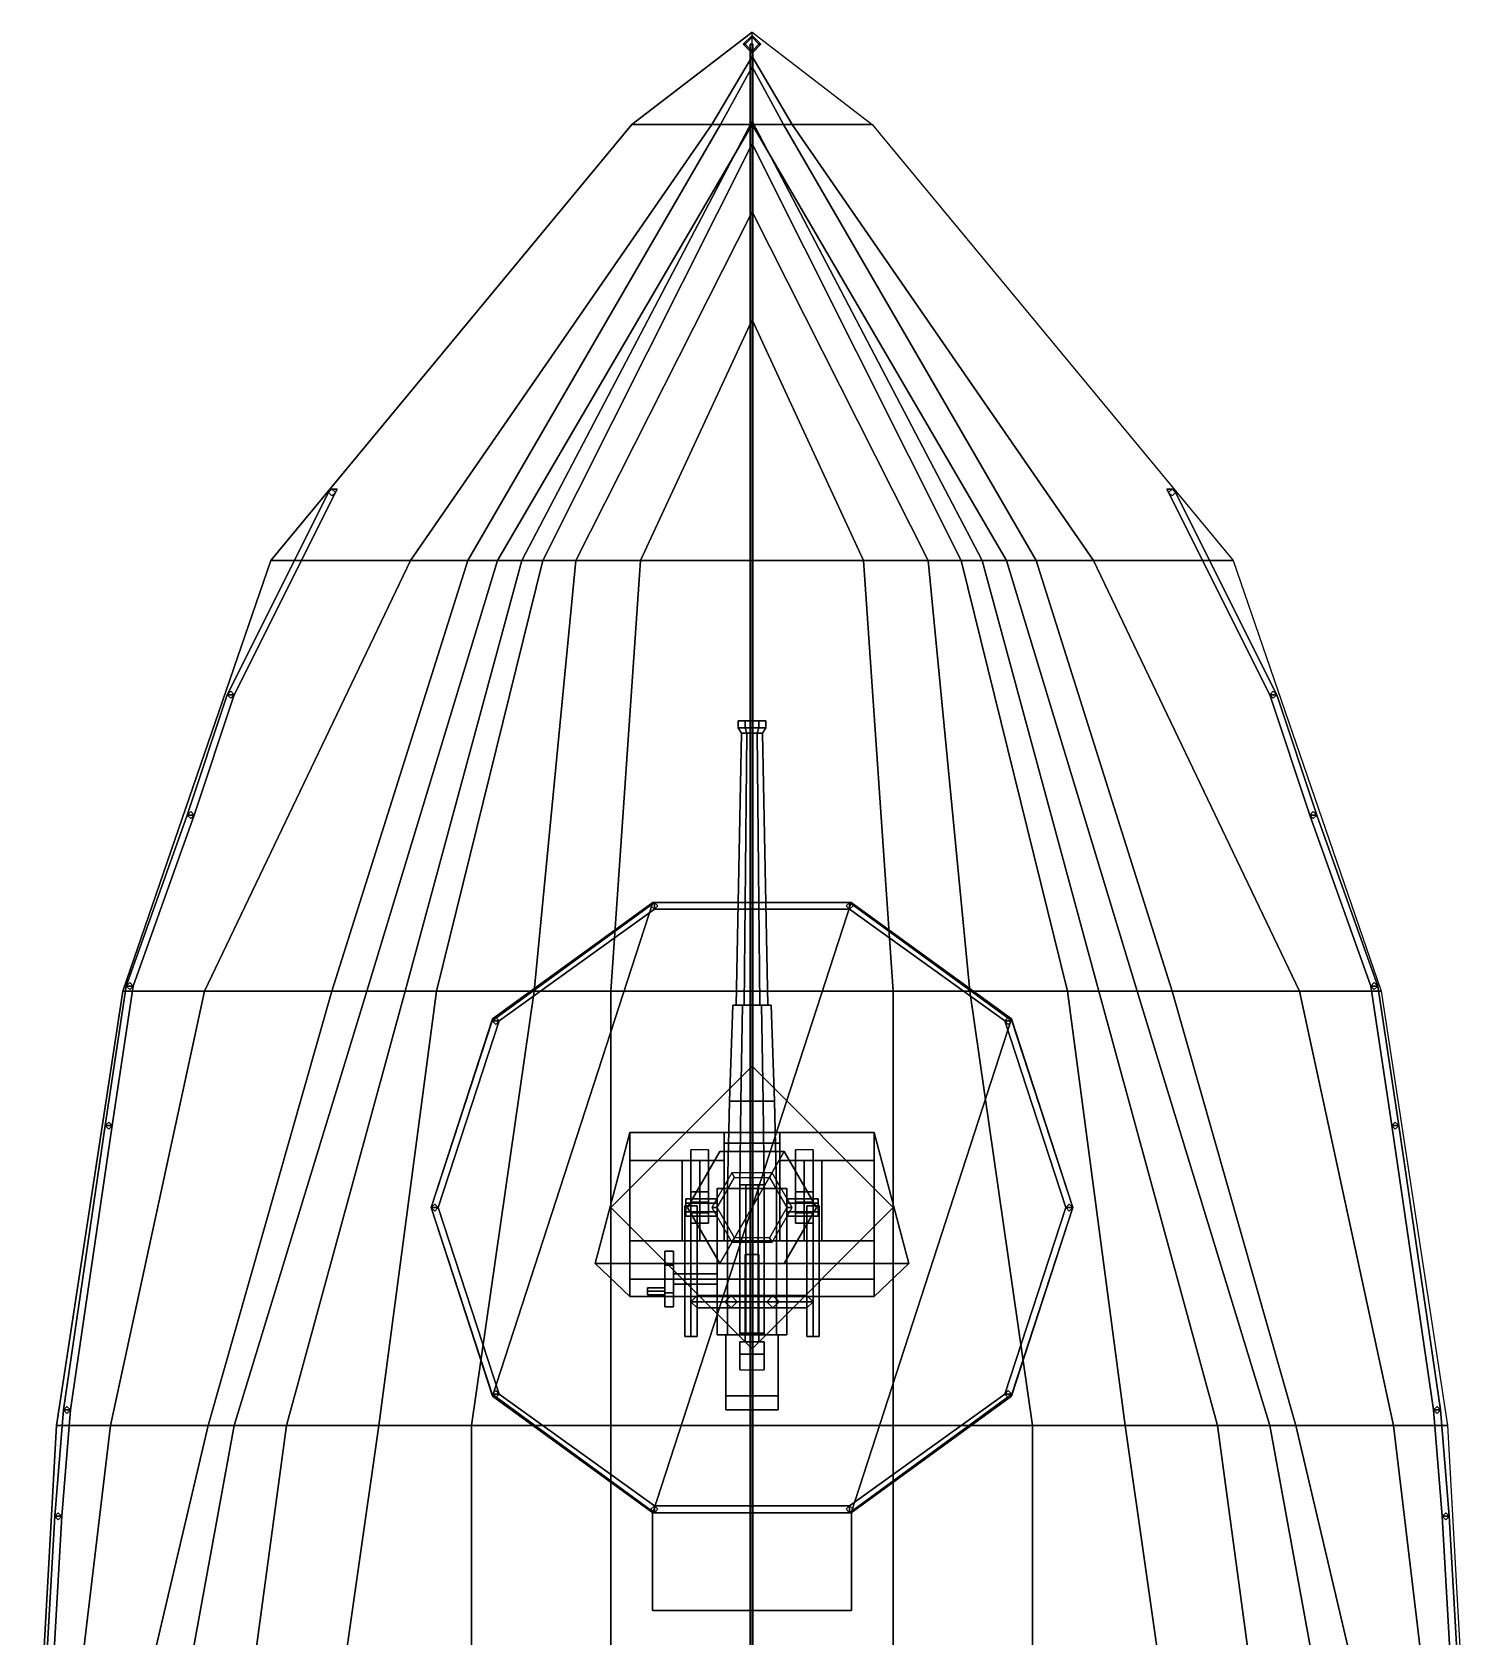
# Model space of a CAD drawing. Header units: millimetres. Extents: x -4.6 to 4.5, y -55.1 to 27.3.
# Drawn here: x -4.13 to 4.13, y 18.12 to 27.32 of the extents above; entities that cross this region are included whole.
import ezdxf

# ---------------------------------------------------------------- set-up
doc = ezdxf.new("R2010")
doc.units = ezdxf.units.MM
for name, color, linetype in [('gun', 1, 'Continuous'), ('h2', 7, 'Continuous'), ('sleeve', 5, 'Continuous'), ('turret', 2, 'Continuous')]:
    doc.layers.add(name, color=color, linetype=linetype)

msp = doc.modelspace()

# ---------------------------------------------------------------- linework, layer by layer
for points in [[(0, 27.3, 4.94), (-0.05, 27.25, 4.93), (-0.04, 27.25, 6.93), (0, 27.29, 6.93)], [(-0.05, 27.25, 4.93), (0, 27.2, 4.91), (0, 27.21, 6.93), (-0.04, 27.25, 6.93)], [(-0.04, 27.25, 6.93), (0, 27.21, 6.93), (0.04, 27.25, 6.93), (0, 27.29, 6.93)], [(-0.01, -2.37, 12.68), (0.005, -2.37, 12.6887), (0.005, 27.25, 6.91), (-0.01, 27.25, 6.9)], [(0.005, -2.37, 12.6713), (-0.01, -2.37, 12.68), (-0.01, 27.25, 6.9), (0.005, 27.25, 6.89)], [(0.69, 26.79, 4.81), (0.23, 26.79, 2.54), (0, 27.18, 2.54), (0, 27.32, 4.95)], [(0.05, 27.25, 4.93), (0, 27.3, 4.94), (0, 27.29, 6.93), (0.04, 27.25, 6.93)], [(0, 27.2, 4.91), (0.05, 27.25, 4.93), (0.04, 27.25, 6.93), (0, 27.21, 6.93)], [(0.005, -2.37, 12.6887), (0.005, -2.37, 12.6713), (0.005, 27.25, 6.89), (0.005, 27.25, 6.91)], [(0.23, 26.79, 2.54), (0.18, 26.79, 1.95), (0, 27.12, 1.95), (0, 27.18, 2.54)], [(0.18, 26.79, 1.95), (0, 26.79, 0.46), (0, 26.92, 0.86), (0, 27.12, 1.95)], [(1.32, 24.29, -0.17), (1.2, 24.29, -0.66), (0, 26.68, -0.66), (0, 26.81, -0.17)], [(1.46, 24.29, 0.46), (1.32, 24.29, -0.17), (0, 26.81, -0.17), (0, 26.79, 0.46)], [(1.63, 24.29, 1.15), (1.46, 24.29, 0.46), (0, 26.79, 0.46), (0.18, 26.79, 1.95)], [(1.96, 24.29, 2.31), (1.63, 24.29, 1.15), (0.18, 26.79, 1.95), (0.23, 26.79, 2.54)], [(2.76, 24.29, 4.24), (1.96, 24.29, 2.31), (0.23, 26.79, 2.54), (0.69, 26.79, 4.81)], [(1.2, 24.29, -0.66), (1.01, 24.29, -1.34), (0, 26.29, -1.34), (0, 26.68, -0.66)], [(1.01, 24.29, -1.34), (0.64, 24.29, -2.03), (0, 25.67, -2.03), (0, 26.29, -1.34)], [(0, 24.58, -2.73), (0, 25.67, -2.03), (0.64, 24.29, -2.03), (0, 24.29, -2.73)], [(-2.97, 23.52, 4.94), (-2.38, 24.7, 5.13), (-2.42, 24.7, 5.13), (-3.01, 23.52, 4.94)], [(-3.01, 23.52, 4.94), (-2.42, 24.7, 5.13), (-2.38, 24.7, 5.13), (-2.97, 23.52, 4.94)], [(-2.41, 24.7, 4.32), (-2.43, 24.68, 4.32), (-2.43, 24.68, 5.13), (-2.41, 24.7, 5.13)], [(-2.43, 24.68, 4.32), (-2.41, 24.66, 4.32), (-2.41, 24.66, 5.13), (-2.43, 24.68, 5.13)], [(-2.39, 24.68, 4.32), (-2.41, 24.7, 4.32), (-2.41, 24.7, 5.13), (-2.39, 24.68, 5.13)], [(-2.41, 24.66, 4.32), (-2.39, 24.68, 4.32), (-2.39, 24.68, 5.13), (-2.41, 24.66, 5.13)], [(3.01, 23.52, 4.94), (2.42, 24.7, 5.13), (2.38, 24.7, 5.13), (2.97, 23.52, 4.94)], [(2.97, 23.52, 4.94), (2.38, 24.7, 5.13), (2.42, 24.7, 5.13), (3.01, 23.52, 4.94)], [(2.41, 24.7, 4.32), (2.39, 24.68, 4.32), (2.39, 24.68, 5.13), (2.41, 24.7, 5.13)], [(2.39, 24.68, 4.32), (2.41, 24.66, 4.32), (2.41, 24.66, 5.13), (2.39, 24.68, 5.13)], [(2.43, 24.68, 4.32), (2.41, 24.7, 4.32), (2.41, 24.7, 5.13), (2.43, 24.68, 5.13)], [(2.41, 24.66, 4.32), (2.43, 24.68, 4.32), (2.43, 24.68, 5.13), (2.41, 24.66, 5.13)], [(0, 24.29, -2.73), (0.64, 24.29, -2.03), (0.81, 21.82, -2.95), (0, 21.82, -3.38)], [(1.25, 21.82, -2.66), (0.81, 21.82, -2.95), (0.64, 24.29, -2.03), (1.01, 24.29, -1.34)], [(1.81, 21.82, -2.1), (1.25, 21.82, -2.66), (1.01, 24.29, -1.34), (1.2, 24.29, -0.66)], [(1.99, 21.82, -1.84), (1.81, 21.82, -2.1), (1.2, 24.29, -0.66), (1.32, 24.29, -0.17)], [(2.21, 21.82, -1.43), (1.99, 21.82, -1.84), (1.32, 24.29, -0.17), (1.46, 24.29, 0.46)], [(2.41, 21.82, -0.78), (2.21, 21.82, -1.43), (1.46, 24.29, 0.46), (1.63, 24.29, 1.15)], [(3.14, 21.82, 1.98), (2.41, 21.82, -0.78), (1.63, 24.29, 1.15), (1.96, 24.29, 2.31)], [(3.61, 21.82, 3.9), (3.14, 21.82, 1.98), (1.96, 24.29, 2.31), (2.76, 24.29, 4.24)], [(-3.24, 22.83, 4.84), (-3.01, 23.52, 4.94), (-2.97, 23.52, 4.94), (-3.2, 22.83, 4.84)], [(-3.2, 22.83, 4.84), (-2.97, 23.52, 4.94), (-3.01, 23.52, 4.94), (-3.24, 22.83, 4.84)], [(-2.99, 23.54, 4.13), (-3.01, 23.52, 4.13), (-3.01, 23.52, 4.94), (-2.99, 23.54, 4.94)], [(-3.01, 23.52, 4.13), (-2.99, 23.5, 4.13), (-2.99, 23.5, 4.94), (-3.01, 23.52, 4.94)], [(-2.97, 23.52, 4.13), (-2.99, 23.54, 4.13), (-2.99, 23.54, 4.94), (-2.97, 23.52, 4.94)], [(-2.99, 23.5, 4.13), (-2.97, 23.52, 4.13), (-2.97, 23.52, 4.94), (-2.99, 23.5, 4.94)], [(2.99, 23.54, 4.13), (2.97, 23.52, 4.13), (2.97, 23.52, 4.94), (2.99, 23.54, 4.94)], [(2.97, 23.52, 4.13), (2.99, 23.5, 4.13), (2.99, 23.5, 4.94), (2.97, 23.52, 4.94)], [(3.2, 22.83, 4.84), (2.97, 23.52, 4.94), (3.01, 23.52, 4.94), (3.24, 22.83, 4.84)], [(3.24, 22.83, 4.84), (3.01, 23.52, 4.94), (2.97, 23.52, 4.94), (3.2, 22.83, 4.84)], [(3.01, 23.52, 4.13), (2.99, 23.54, 4.13), (2.99, 23.54, 4.94), (3.01, 23.52, 4.94)], [(2.99, 23.5, 4.13), (3.01, 23.52, 4.13), (3.01, 23.52, 4.94), (2.99, 23.5, 4.94)], [(-3.59, 21.85, 4.71), (-3.24, 22.83, 4.84), (-3.2, 22.83, 4.84), (-3.55, 21.85, 4.71)], [(-3.55, 21.85, 4.71), (-3.2, 22.83, 4.84), (-3.24, 22.83, 4.84), (-3.59, 21.85, 4.71)], [(-3.22, 22.85, 4.03), (-3.24, 22.83, 4.03), (-3.24, 22.83, 4.84), (-3.22, 22.85, 4.84)], [(-3.24, 22.83, 4.03), (-3.22, 22.81, 4.03), (-3.22, 22.81, 4.84), (-3.24, 22.83, 4.84)], [(-3.2, 22.83, 4.03), (-3.22, 22.85, 4.03), (-3.22, 22.85, 4.84), (-3.2, 22.83, 4.84)], [(-3.22, 22.81, 4.03), (-3.2, 22.83, 4.03), (-3.2, 22.83, 4.84), (-3.22, 22.81, 4.84)], [(3.22, 22.85, 4.03), (3.2, 22.83, 4.03), (3.2, 22.83, 4.84), (3.22, 22.85, 4.84)], [(3.2, 22.83, 4.03), (3.22, 22.81, 4.03), (3.22, 22.81, 4.84), (3.2, 22.83, 4.84)], [(3.59, 21.85, 4.71), (3.24, 22.83, 4.84), (3.2, 22.83, 4.84), (3.55, 21.85, 4.71)], [(3.55, 21.85, 4.71), (3.2, 22.83, 4.84), (3.24, 22.83, 4.84), (3.59, 21.85, 4.71)], [(3.24, 22.83, 4.03), (3.22, 22.85, 4.03), (3.22, 22.85, 4.84), (3.24, 22.83, 4.84)], [(3.22, 22.81, 4.03), (3.24, 22.83, 4.03), (3.24, 22.83, 4.84), (3.22, 22.81, 4.84)], [(-1.84, 20.58, 4.17), (-1.4886, 21.6615, 4.17), (-0.5686, 22.3299, 4.17), (-1.4886, 19.4985, 4.17)], [(-1.4886, 19.4985, 4.17), (-0.5686, 22.3299, 4.17), (-1.4886, 21.6615, 4.17), (-1.84, 20.58, 4.17)], [(-1.45, 21.65, 4.98), (-0.56, 22.29, 4.98), (-0.56, 22.33, 4.98), (-1.49, 21.65, 4.98)], [(-1.49, 21.65, 4.98), (-0.56, 22.33, 4.98), (-0.56, 22.29, 4.98), (-1.45, 21.65, 4.98)], [(-1.4886, 19.4985, 4.17), (-0.5686, 22.3299, 4.17), (0.5686, 22.3299, 4.17), (-0.5686, 18.8301, 4.17)], [(-0.5686, 18.8301, 4.17), (0.5686, 22.3299, 4.17), (-0.5686, 22.3299, 4.17), (-1.4886, 19.4985, 4.17)], [(-0.56, 22.33, 4.17), (-0.58, 22.31, 4.17), (-0.58, 22.31, 4.98), (-0.56, 22.33, 4.98)], [(-0.58, 22.31, 4.17), (-0.56, 22.29, 4.17), (-0.56, 22.29, 4.98), (-0.58, 22.31, 4.98)], [(-0.5686, 18.8301, 4.17), (0.5686, 22.3299, 4.17), (1.4886, 21.6615, 4.17), (0.5686, 18.8301, 4.17)], [(0.5686, 18.8301, 4.17), (1.4886, 21.6615, 4.17), (0.5686, 22.3299, 4.17), (-0.5686, 18.8301, 4.17)], [(-0.54, 22.31, 4.17), (-0.56, 22.33, 4.17), (-0.56, 22.33, 4.98), (-0.54, 22.31, 4.98)], [(0.56, 22.29, 4.98), (-0.56, 22.29, 4.98), (-0.56, 22.33, 4.98), (0.56, 22.33, 4.98)], [(0.56, 22.33, 4.98), (-0.56, 22.33, 4.98), (-0.56, 22.29, 4.98), (0.56, 22.29, 4.98)], [(-0.56, 22.29, 4.17), (-0.54, 22.31, 4.17), (-0.54, 22.31, 4.98), (-0.56, 22.29, 4.98)], [(0.56, 22.33, 4.17), (0.54, 22.31, 4.17), (0.54, 22.31, 4.98), (0.56, 22.33, 4.98)], [(0.54, 22.31, 4.17), (0.56, 22.29, 4.17), (0.56, 22.29, 4.98), (0.54, 22.31, 4.98)], [(1.45, 21.65, 4.98), (0.56, 22.29, 4.98), (0.56, 22.33, 4.98), (1.49, 21.65, 4.98)], [(1.49, 21.65, 4.98), (0.56, 22.33, 4.98), (0.56, 22.29, 4.98), (1.45, 21.65, 4.98)], [(0.58, 22.31, 4.17), (0.56, 22.33, 4.17), (0.56, 22.33, 4.98), (0.58, 22.31, 4.98)], [(0.56, 22.29, 4.17), (0.58, 22.31, 4.17), (0.58, 22.31, 4.98), (0.56, 22.29, 4.98)], [(-3.71, 21.05, 4.65), (-3.59, 21.85, 4.71), (-3.55, 21.85, 4.71), (-3.67, 21.05, 4.65)], [(-3.67, 21.05, 4.65), (-3.55, 21.85, 4.71), (-3.59, 21.85, 4.71), (-3.71, 21.05, 4.65)], [(-3.57, 21.87, 3.9), (-3.59, 21.85, 3.9), (-3.59, 21.85, 4.71), (-3.57, 21.87, 4.71)], [(-3.59, 21.85, 3.9), (-3.57, 21.83, 3.9), (-3.57, 21.83, 4.71), (-3.59, 21.85, 4.71)], [(-3.55, 21.85, 3.9), (-3.57, 21.87, 3.9), (-3.57, 21.87, 4.71), (-3.55, 21.85, 4.71)], [(-3.57, 21.83, 3.9), (-3.55, 21.85, 3.9), (-3.55, 21.85, 4.71), (-3.57, 21.83, 4.71)], [(0, 21.82, -3.38), (0.81, 21.82, -2.95), (0.81, 19.33, -3.46), (0, 19.33, -3.5)], [(1.61, 19.33, -3.21), (0.81, 19.33, -3.46), (0.81, 21.82, -2.95), (1.25, 21.82, -2.66)], [(2.14, 19.33, -2.89), (1.61, 19.33, -3.21), (1.25, 21.82, -2.66), (1.81, 21.82, -2.1)], [(2.67, 19.33, -2.37), (2.14, 19.33, -2.89), (1.81, 21.82, -2.1), (1.99, 21.82, -1.84)], [(2.97, 19.33, -1.85), (2.67, 19.33, -2.37), (1.99, 21.82, -1.84), (2.21, 21.82, -1.43)], [(3.12, 19.33, -1.33), (2.97, 19.33, -1.85), (2.21, 21.82, -1.43), (2.41, 21.82, -0.78)], [(3.68, 19.33, 1.84), (3.12, 19.33, -1.33), (2.41, 21.82, -0.78), (3.14, 21.82, 1.98)], [(3.99, 19.33, 3.74), (3.68, 19.33, 1.84), (3.14, 21.82, 1.98), (3.61, 21.82, 3.9)], [(3.57, 21.87, 3.9), (3.55, 21.85, 3.9), (3.55, 21.85, 4.71), (3.57, 21.87, 4.71)], [(3.55, 21.85, 3.9), (3.57, 21.83, 3.9), (3.57, 21.83, 4.71), (3.55, 21.85, 4.71)], [(3.67, 21.05, 4.65), (3.55, 21.85, 4.71), (3.59, 21.85, 4.71), (3.71, 21.05, 4.65)], [(3.71, 21.05, 4.65), (3.59, 21.85, 4.71), (3.55, 21.85, 4.71), (3.67, 21.05, 4.65)], [(3.59, 21.85, 3.9), (3.57, 21.87, 3.9), (3.57, 21.87, 4.71), (3.59, 21.85, 4.71)], [(3.57, 21.83, 3.9), (3.59, 21.85, 3.9), (3.59, 21.85, 4.71), (3.57, 21.83, 4.71)], [(-1.8, 20.58, 4.98), (-1.45, 21.65, 4.98), (-1.49, 21.65, 4.98), (-1.84, 20.58, 4.98)], [(-1.84, 20.58, 4.98), (-1.49, 21.65, 4.98), (-1.45, 21.65, 4.98), (-1.8, 20.58, 4.98)], [(-1.47, 21.67, 4.17), (-1.49, 21.65, 4.17), (-1.49, 21.65, 4.98), (-1.47, 21.67, 4.98)], [(-1.49, 21.65, 4.17), (-1.47, 21.63, 4.17), (-1.47, 21.63, 4.98), (-1.49, 21.65, 4.98)], [(-1.45, 21.65, 4.17), (-1.47, 21.67, 4.17), (-1.47, 21.67, 4.98), (-1.45, 21.65, 4.98)], [(-1.47, 21.63, 4.17), (-1.45, 21.65, 4.17), (-1.45, 21.65, 4.98), (-1.47, 21.63, 4.98)], [(0.5686, 18.8301, 4.17), (1.4886, 21.6615, 4.17), (1.84, 20.58, 4.17), (1.4886, 19.4985, 4.17)], [(1.4886, 19.4985, 4.17), (1.84, 20.58, 4.17), (1.4886, 21.6615, 4.17), (0.5686, 18.8301, 4.17)], [(1.47, 21.67, 4.17), (1.45, 21.65, 4.17), (1.45, 21.65, 4.98), (1.47, 21.67, 4.98)], [(1.84, 20.58, 4.98), (1.49, 21.65, 4.98), (1.45, 21.65, 4.98), (1.8, 20.58, 4.98)], [(1.8, 20.58, 4.98), (1.45, 21.65, 4.98), (1.49, 21.65, 4.98), (1.84, 20.58, 4.98)], [(1.45, 21.65, 4.17), (1.47, 21.63, 4.17), (1.47, 21.63, 4.98), (1.45, 21.65, 4.98)], [(1.49, 21.65, 4.17), (1.47, 21.67, 4.17), (1.47, 21.67, 4.98), (1.49, 21.65, 4.98)], [(1.47, 21.63, 4.17), (1.49, 21.65, 4.17), (1.49, 21.65, 4.98), (1.47, 21.63, 4.98)], [(0, 21.39, 3.87), (-0.81, 20.58, 3.82), (-0.81, 20.58, 4.17), (0, 21.39, 4.17)], [(0.81, 20.58, 3.82), (0, 21.39, 3.87), (0, 21.39, 4.17), (0.81, 20.58, 4.17)], [(-3.95, 19.42, 4.55), (-3.71, 21.05, 4.65), (-3.67, 21.05, 4.65), (-3.91, 19.42, 4.55)], [(-3.91, 19.42, 4.55), (-3.67, 21.05, 4.65), (-3.71, 21.05, 4.65), (-3.95, 19.42, 4.55)], [(-3.69, 21.07, 3.84), (-3.71, 21.05, 3.84), (-3.71, 21.05, 4.65), (-3.69, 21.07, 4.65)], [(-3.71, 21.05, 3.84), (-3.69, 21.03, 3.84), (-3.69, 21.03, 4.65), (-3.71, 21.05, 4.65)], [(-3.67, 21.05, 3.84), (-3.69, 21.07, 3.84), (-3.69, 21.07, 4.65), (-3.67, 21.05, 4.65)], [(-3.69, 21.03, 3.84), (-3.67, 21.05, 3.84), (-3.67, 21.05, 4.65), (-3.69, 21.03, 4.65)], [(3.69, 21.07, 3.84), (3.67, 21.05, 3.84), (3.67, 21.05, 4.65), (3.69, 21.07, 4.65)], [(3.67, 21.05, 3.84), (3.69, 21.03, 3.84), (3.69, 21.03, 4.65), (3.67, 21.05, 4.65)], [(3.95, 19.42, 4.55), (3.71, 21.05, 4.65), (3.67, 21.05, 4.65), (3.91, 19.42, 4.55)], [(3.91, 19.42, 4.55), (3.67, 21.05, 4.65), (3.71, 21.05, 4.65), (3.95, 19.42, 4.55)], [(3.71, 21.05, 3.84), (3.69, 21.07, 3.84), (3.69, 21.07, 4.65), (3.71, 21.05, 4.65)], [(3.69, 21.03, 3.84), (3.71, 21.05, 3.84), (3.71, 21.05, 4.65), (3.69, 21.03, 4.65)], [(-0.185, 20.9004, 4.17), (-0.37, 20.58, 4.17), (-0.37, 20.58, 4.27), (-0.185, 20.9004, 4.27)], [(-0.185, 20.9004, 4.27), (-0.37, 20.58, 4.27), (-0.185, 20.2596, 4.27), (0.185, 20.9004, 4.27)], [(0.185, 20.9004, 4.17), (-0.185, 20.9004, 4.17), (-0.185, 20.9004, 4.27), (0.185, 20.9004, 4.27)], [(0.185, 20.9004, 4.27), (-0.185, 20.2596, 4.27), (0.185, 20.2596, 4.27), (0.37, 20.58, 4.27)], [(0.37, 20.58, 4.17), (0.185, 20.9004, 4.17), (0.185, 20.9004, 4.27), (0.37, 20.58, 4.27)], [(-1.82, 20.6, 4.17), (-1.84, 20.58, 4.17), (-1.84, 20.58, 4.98), (-1.82, 20.6, 4.98)], [(-1.49, 19.51, 4.98), (-1.84, 20.58, 4.98), (-1.8, 20.58, 4.98), (-1.45, 19.51, 4.98)], [(-1.45, 19.51, 4.98), (-1.8, 20.58, 4.98), (-1.84, 20.58, 4.98), (-1.49, 19.51, 4.98)], [(-1.84, 20.58, 4.17), (-1.82, 20.56, 4.17), (-1.82, 20.56, 4.98), (-1.84, 20.58, 4.98)], [(-1.8, 20.58, 4.17), (-1.82, 20.6, 4.17), (-1.82, 20.6, 4.98), (-1.8, 20.58, 4.98)], [(-1.82, 20.56, 4.17), (-1.8, 20.58, 4.17), (-1.8, 20.58, 4.98), (-1.82, 20.56, 4.98)], [(-0.81, 20.58, 3.82), (0, 19.77, 3.76), (0, 19.77, 4.17), (-0.81, 20.58, 4.17)], [(-0.37, 20.58, 4.17), (-0.185, 20.2596, 4.17), (-0.185, 20.2596, 4.27), (-0.37, 20.58, 4.27)], [(0, 19.77, 3.76), (0.81, 20.58, 3.82), (0.81, 20.58, 4.17), (0, 19.77, 4.17)], [(0.185, 20.2596, 4.17), (0.37, 20.58, 4.17), (0.37, 20.58, 4.27), (0.185, 20.2596, 4.27)], [(1.45, 19.51, 4.98), (1.8, 20.58, 4.98), (1.84, 20.58, 4.98), (1.49, 19.51, 4.98)], [(1.49, 19.51, 4.98), (1.84, 20.58, 4.98), (1.8, 20.58, 4.98), (1.45, 19.51, 4.98)], [(1.82, 20.6, 4.17), (1.8, 20.58, 4.17), (1.8, 20.58, 4.98), (1.82, 20.6, 4.98)], [(1.8, 20.58, 4.17), (1.82, 20.56, 4.17), (1.82, 20.56, 4.98), (1.8, 20.58, 4.98)], [(1.84, 20.58, 4.17), (1.82, 20.6, 4.17), (1.82, 20.6, 4.98), (1.84, 20.58, 4.98)], [(1.82, 20.56, 4.17), (1.84, 20.58, 4.17), (1.84, 20.58, 4.98), (1.82, 20.56, 4.98)], [(-0.185, 20.2596, 4.17), (0.185, 20.2596, 4.17), (0.185, 20.2596, 4.27), (-0.185, 20.2596, 4.27)], [(-1.47, 19.53, 4.17), (-1.49, 19.51, 4.17), (-1.49, 19.51, 4.98), (-1.47, 19.53, 4.98)], [(-1.49, 19.51, 4.98), (-0.56, 18.83, 4.98), (-0.56, 18.87, 4.98), (-1.45, 19.51, 4.98)], [(-1.45, 19.51, 4.98), (-0.56, 18.87, 4.98), (-0.56, 18.83, 4.98), (-1.49, 19.51, 4.98)], [(-1.49, 19.51, 4.17), (-1.47, 19.49, 4.17), (-1.47, 19.49, 4.98), (-1.49, 19.51, 4.98)], [(-1.45, 19.51, 4.17), (-1.47, 19.53, 4.17), (-1.47, 19.53, 4.98), (-1.45, 19.51, 4.98)], [(-1.47, 19.49, 4.17), (-1.45, 19.51, 4.17), (-1.45, 19.51, 4.98), (-1.47, 19.49, 4.98)], [(1.45, 19.51, 4.98), (0.56, 18.87, 4.98), (0.56, 18.83, 4.98), (1.49, 19.51, 4.98)], [(1.49, 19.51, 4.98), (0.56, 18.83, 4.98), (0.56, 18.87, 4.98), (1.45, 19.51, 4.98)], [(1.47, 19.53, 4.17), (1.45, 19.51, 4.17), (1.45, 19.51, 4.98), (1.47, 19.53, 4.98)], [(1.45, 19.51, 4.17), (1.47, 19.49, 4.17), (1.47, 19.49, 4.98), (1.45, 19.51, 4.98)], [(1.49, 19.51, 4.17), (1.47, 19.53, 4.17), (1.47, 19.53, 4.98), (1.49, 19.51, 4.98)], [(1.47, 19.49, 4.17), (1.49, 19.51, 4.17), (1.49, 19.51, 4.98), (1.47, 19.49, 4.98)], [(-3.96, 18.81, 4.52), (-3.91, 19.42, 4.55), (-3.95, 19.42, 4.55), (-4, 18.81, 4.52)], [(-4, 18.81, 4.52), (-3.95, 19.42, 4.55), (-3.91, 19.42, 4.55), (-3.96, 18.81, 4.52)], [(-3.93, 19.44, 3.74), (-3.95, 19.42, 3.74), (-3.95, 19.42, 4.55), (-3.93, 19.44, 4.55)], [(-3.95, 19.42, 3.74), (-3.93, 19.4, 3.74), (-3.93, 19.4, 4.55), (-3.95, 19.42, 4.55)], [(-3.91, 19.42, 3.74), (-3.93, 19.44, 3.74), (-3.93, 19.44, 4.55), (-3.91, 19.42, 4.55)], [(-3.93, 19.4, 3.74), (-3.91, 19.42, 3.74), (-3.91, 19.42, 4.55), (-3.93, 19.4, 4.55)], [(3.93, 19.44, 3.74), (3.91, 19.42, 3.74), (3.91, 19.42, 4.55), (3.93, 19.44, 4.55)], [(3.91, 19.42, 3.74), (3.93, 19.4, 3.74), (3.93, 19.4, 4.55), (3.91, 19.42, 4.55)], [(3.96, 18.81, 4.52), (3.91, 19.42, 4.55), (3.95, 19.42, 4.55), (4, 18.81, 4.52)], [(4, 18.81, 4.52), (3.95, 19.42, 4.55), (3.91, 19.42, 4.55), (3.96, 18.81, 4.52)], [(3.95, 19.42, 3.74), (3.93, 19.44, 3.74), (3.93, 19.44, 4.55), (3.95, 19.42, 4.55)], [(3.93, 19.4, 3.74), (3.95, 19.42, 3.74), (3.95, 19.42, 4.55), (3.93, 19.4, 4.55)], [(0, 19.33, -3.5), (0.81, 19.33, -3.46), (0.81, 16.82, -3.62), (0, 16.82, -3.67)], [(1.61, 16.82, -3.46), (0.81, 16.82, -3.62), (0.81, 19.33, -3.46), (1.61, 19.33, -3.21)], [(2.5, 16.82, -3.2), (1.61, 16.82, -3.46), (1.61, 19.33, -3.21), (2.14, 19.33, -2.89)], [(3.01, 16.82, -2.85), (2.5, 16.82, -3.2), (2.14, 19.33, -2.89), (2.67, 19.33, -2.37)], [(3.43, 16.82, -2.4), (3.01, 16.82, -2.85), (2.67, 19.33, -2.37), (2.97, 19.33, -1.85)], [(3.71, 16.82, -1.73), (3.43, 16.82, -2.4), (2.97, 19.33, -1.85), (3.12, 19.33, -1.33)], [(3.98, 16.82, 1.66), (3.71, 16.82, -1.73), (3.12, 19.33, -1.33), (3.68, 19.33, 1.84)], [(4.13, 16.82, 3.63), (3.98, 16.82, 1.66), (3.68, 19.33, 1.84), (3.99, 19.33, 3.74)], [(-0.56, 18.87, 4.17), (-0.58, 18.85, 4.17), (-0.58, 18.85, 4.98), (-0.56, 18.87, 4.98)], [(0.56, 18.83, 4.98), (-0.56, 18.83, 4.98), (-0.56, 18.87, 4.98), (0.56, 18.87, 4.98)], [(0.56, 18.87, 4.98), (-0.56, 18.87, 4.98), (-0.56, 18.83, 4.98), (0.56, 18.83, 4.98)], [(-0.54, 18.85, 4.17), (-0.56, 18.87, 4.17), (-0.56, 18.87, 4.98), (-0.54, 18.85, 4.98)], [(0.56, 18.87, 4.17), (0.54, 18.85, 4.17), (0.54, 18.85, 4.98), (0.56, 18.87, 4.98)], [(0.58, 18.85, 4.17), (0.56, 18.87, 4.17), (0.56, 18.87, 4.98), (0.58, 18.85, 4.98)], [(-4.02, 17.74, 4.47), (-3.96, 18.81, 4.52), (-4, 18.81, 4.52), (-4.06, 17.74, 4.47)], [(-4.06, 17.74, 4.47), (-4, 18.81, 4.52), (-3.96, 18.81, 4.52), (-4.02, 17.74, 4.47)], [(-3.98, 18.83, 3.71), (-4, 18.81, 3.71), (-4, 18.81, 4.52), (-3.98, 18.83, 4.52)], [(-4, 18.81, 3.71), (-3.98, 18.79, 3.71), (-3.98, 18.79, 4.52), (-4, 18.81, 4.52)], [(-3.96, 18.81, 3.71), (-3.98, 18.83, 3.71), (-3.98, 18.83, 4.52), (-3.96, 18.81, 4.52)], [(-3.98, 18.79, 3.71), (-3.96, 18.81, 3.71), (-3.96, 18.81, 4.52), (-3.98, 18.79, 4.52)], [(-0.58, 18.85, 4.17), (-0.56, 18.83, 4.17), (-0.56, 18.83, 4.98), (-0.58, 18.85, 4.98)], [(-0.57, 18.83, 5.16), (-0.57, 18.83, 3.71), (-0.57, 18.27, 3.69), (-0.57, 18.27, 5.16)], [(0.57, 18.83, 5.16), (0.57, 18.83, 3.71), (-0.57, 18.83, 3.71), (-0.57, 18.83, 5.16)], [(0.57, 18.27, 5.16), (0.57, 18.83, 5.16), (-0.57, 18.83, 5.16), (-0.57, 18.27, 5.16)], [(-0.56, 18.83, 4.17), (-0.54, 18.85, 4.17), (-0.54, 18.85, 4.98), (-0.56, 18.83, 4.98)], [(0.54, 18.85, 4.17), (0.56, 18.83, 4.17), (0.56, 18.83, 4.98), (0.54, 18.85, 4.98)], [(0.56, 18.83, 4.17), (0.58, 18.85, 4.17), (0.58, 18.85, 4.98), (0.56, 18.83, 4.98)], [(0.57, 18.27, 3.69), (0.57, 18.83, 3.71), (0.57, 18.83, 5.16), (0.57, 18.27, 5.16)], [(3.98, 18.83, 3.71), (3.96, 18.81, 3.71), (3.96, 18.81, 4.52), (3.98, 18.83, 4.52)], [(3.96, 18.81, 3.71), (3.98, 18.79, 3.71), (3.98, 18.79, 4.52), (3.96, 18.81, 4.52)], [(4.06, 17.74, 4.47), (4, 18.81, 4.52), (3.96, 18.81, 4.52), (4.02, 17.74, 4.47)], [(4.02, 17.74, 4.47), (3.96, 18.81, 4.52), (4, 18.81, 4.52), (4.06, 17.74, 4.47)], [(4, 18.81, 3.71), (3.98, 18.83, 3.71), (3.98, 18.83, 4.52), (4, 18.81, 4.52)], [(3.98, 18.79, 3.71), (4, 18.81, 3.71), (4, 18.81, 4.52), (3.98, 18.79, 4.52)], [(-0.57, 18.27, 5.16), (-0.57, 18.27, 3.69), (0.57, 18.27, 3.69), (0.57, 18.27, 5.16)]]:
    msp.add_3dface(points)
at = {"layer": 'gun'}
for points in [[(-0.03, 23.3, 5.202), (-0.06, 23.3, 5.15), (-0.09, 21.74, 5.15), (-0.045, 21.74, 5.2279)], [(-0.06, 23.3, 5.15), (-0.03, 23.3, 5.098), (-0.045, 21.74, 5.0721), (-0.09, 21.74, 5.15)], [(-0.04, 23.37, 5.2193), (-0.08, 23.37, 5.15), (-0.08, 23.33, 5.15), (-0.04, 23.33, 5.2193)], [(-0.08, 23.37, 5.15), (-0.04, 23.37, 5.0807), (-0.04, 23.33, 5.0807), (-0.08, 23.33, 5.15)], [(0.04, 23.37, 5.0807), (-0.04, 23.37, 5.0807), (-0.08, 23.37, 5.15), (0.08, 23.37, 5.15)], [(0.08, 23.37, 5.15), (-0.08, 23.37, 5.15), (-0.04, 23.37, 5.2193), (0.04, 23.37, 5.2193)], [(-0.04, 23.33, 5.2193), (-0.08, 23.33, 5.15), (-0.06, 23.3, 5.15), (-0.03, 23.3, 5.202)], [(-0.08, 23.33, 5.15), (-0.04, 23.33, 5.0807), (-0.03, 23.3, 5.098), (-0.06, 23.3, 5.15)], [(0.03, 23.3, 5.202), (-0.03, 23.3, 5.202), (-0.045, 21.74, 5.2279), (0.045, 21.74, 5.2279)], [(-0.03, 23.3, 5.098), (0.03, 23.3, 5.098), (0.045, 21.74, 5.0721), (-0.045, 21.74, 5.0721)], [(0.04, 23.37, 5.2193), (-0.04, 23.37, 5.2193), (-0.04, 23.33, 5.2193), (0.04, 23.33, 5.2193)], [(-0.04, 23.37, 5.0807), (0.04, 23.37, 5.0807), (0.04, 23.33, 5.0807), (-0.04, 23.33, 5.0807)], [(0.04, 23.33, 5.2193), (-0.04, 23.33, 5.2193), (-0.03, 23.3, 5.202), (0.03, 23.3, 5.202)], [(-0.04, 23.33, 5.0807), (0.04, 23.33, 5.0807), (0.03, 23.3, 5.098), (-0.03, 23.3, 5.098)], [(0.08, 23.33, 5.15), (0.04, 23.33, 5.2193), (0.03, 23.3, 5.202), (0.06, 23.3, 5.15)], [(0.04, 23.33, 5.0807), (0.08, 23.33, 5.15), (0.06, 23.3, 5.15), (0.03, 23.3, 5.098)], [(0.06, 23.3, 5.15), (0.03, 23.3, 5.202), (0.045, 21.74, 5.2279), (0.09, 21.74, 5.15)], [(0.03, 23.3, 5.098), (0.06, 23.3, 5.15), (0.09, 21.74, 5.15), (0.045, 21.74, 5.0721)], [(0.08, 23.37, 5.15), (0.04, 23.37, 5.2193), (0.04, 23.33, 5.2193), (0.08, 23.33, 5.15)], [(0.04, 23.37, 5.0807), (0.08, 23.37, 5.15), (0.08, 23.33, 5.15), (0.04, 23.33, 5.0807)], [(-0.055, 21.74, 5.2453), (-0.11, 21.74, 5.15), (-0.13, 21.19, 5.15), (-0.065, 21.19, 5.2626)], [(-0.11, 21.74, 5.15), (-0.055, 21.74, 5.0547), (-0.065, 21.19, 5.0374), (-0.13, 21.19, 5.15)], [(0.11, 21.74, 5.15), (-0.11, 21.74, 5.15), (-0.055, 21.74, 5.2453), (0.055, 21.74, 5.2453)], [(0.055, 21.74, 5.0547), (-0.055, 21.74, 5.0547), (-0.11, 21.74, 5.15), (0.11, 21.74, 5.15)], [(0.055, 21.74, 5.2453), (-0.055, 21.74, 5.2453), (-0.065, 21.19, 5.2626), (0.065, 21.19, 5.2626)], [(-0.055, 21.74, 5.0547), (0.055, 21.74, 5.0547), (0.065, 21.19, 5.0374), (-0.065, 21.19, 5.0374)], [(0.11, 21.74, 5.15), (0.055, 21.74, 5.2453), (0.065, 21.19, 5.2626), (0.13, 21.19, 5.15)], [(0.055, 21.74, 5.0547), (0.11, 21.74, 5.15), (0.13, 21.19, 5.15), (0.065, 21.19, 5.0374)], [(-0.065, 21.19, 5.2626), (-0.13, 21.19, 5.15), (-0.14, 20.69, 5.15), (-0.07, 20.69, 5.2712)], [(-0.13, 21.19, 5.15), (-0.065, 21.19, 5.0374), (-0.07, 20.69, 5.0288), (-0.14, 20.69, 5.15)], [(0.065, 21.19, 5.2626), (-0.065, 21.19, 5.2626), (-0.07, 20.69, 5.2712), (0.07, 20.69, 5.2712)], [(-0.065, 21.19, 5.0374), (0.065, 21.19, 5.0374), (0.07, 20.69, 5.0288), (-0.07, 20.69, 5.0288)], [(0.13, 21.19, 5.15), (0.065, 21.19, 5.2626), (0.07, 20.69, 5.2712), (0.14, 20.69, 5.15)], [(0.065, 21.19, 5.0374), (0.13, 21.19, 5.15), (0.14, 20.69, 5.15), (0.07, 20.69, 5.0288)], [(-0.07, 20.69, 5.2712), (-0.14, 20.69, 5.15), (-0.14, 19.85, 5.15), (-0.07, 19.85, 5.2712)], [(-0.14, 20.69, 5.15), (-0.07, 20.69, 5.0288), (-0.07, 19.85, 5.0288), (-0.14, 19.85, 5.15)], [(0.07, 20.69, 5.2712), (-0.07, 20.69, 5.2712), (-0.07, 19.85, 5.2712), (0.07, 19.85, 5.2712)], [(-0.07, 20.69, 5.0288), (0.07, 20.69, 5.0288), (0.07, 19.85, 5.0288), (-0.07, 19.85, 5.0288)], [(0.14, 20.69, 5.15), (0.07, 20.69, 5.2712), (0.07, 19.85, 5.2712), (0.14, 19.85, 5.15)], [(0.07, 20.69, 5.0288), (0.14, 20.69, 5.15), (0.14, 19.85, 5.15), (0.07, 19.85, 5.0288)], [(0, 20.31, 5.43), (-0.04, 20.31, 5.39), (-0.04, 19.81, 5.39), (0, 19.81, 5.43)], [(-0.04, 20.31, 5.39), (0, 20.31, 5.35), (0, 19.81, 5.35), (-0.04, 19.81, 5.39)], [(0.04, 20.31, 5.39), (0, 20.31, 5.43), (0, 19.81, 5.43), (0.04, 19.81, 5.39)], [(0, 20.31, 5.35), (0.04, 20.31, 5.39), (0.04, 19.81, 5.39), (0, 19.81, 5.35)], [(-0.15, 19.85, 5.02), (-0.15, 19.5, 5.02), (-0.15, 19.5, 5.34), (-0.15, 19.85, 5.34)], [(-0.15, 19.85, 5.34), (-0.15, 19.5, 5.34), (0.15, 19.5, 5.34), (0.15, 19.85, 5.34)], [(0.15, 19.85, 5.34), (0.15, 19.85, 5.02), (-0.15, 19.85, 5.02), (-0.15, 19.85, 5.34)], [(0.15, 19.85, 5.02), (0.15, 19.5, 5.02), (-0.15, 19.5, 5.02), (-0.15, 19.85, 5.02)], [(-0.07, 19.81, 5.34), (-0.07, 19.65, 5.34), (-0.07, 19.74, 5.46), (-0.07, 19.81, 5.46)], [(-0.07, 19.81, 5.46), (-0.07, 19.74, 5.46), (0.07, 19.74, 5.46), (0.07, 19.81, 5.46)], [(-0.07, 19.81, 5.34), (-0.07, 19.81, 5.46), (0.07, 19.81, 5.46), (0.07, 19.81, 5.34)], [(0.07, 19.74, 5.46), (0.07, 19.65, 5.34), (0.07, 19.81, 5.34), (0.07, 19.81, 5.46)], [(0.15, 19.5, 5.34), (0.15, 19.5, 5.02), (0.15, 19.85, 5.02), (0.15, 19.85, 5.34)], [(-0.07, 19.74, 5.46), (-0.07, 19.65, 5.34), (0.07, 19.65, 5.34), (0.07, 19.74, 5.46)], [(-0.15, 19.5, 5.02), (-0.15, 19.42, 5.04), (-0.15, 19.42, 5.26), (-0.15, 19.5, 5.34)], [(0.15, 19.5, 5.02), (0.15, 19.42, 5.04), (-0.15, 19.42, 5.04), (-0.15, 19.5, 5.02)], [(-0.15, 19.5, 5.34), (-0.15, 19.42, 5.26), (0.15, 19.42, 5.26), (0.15, 19.5, 5.34)], [(-0.15, 19.42, 5.26), (-0.15, 19.42, 5.04), (0.15, 19.42, 5.04), (0.15, 19.42, 5.26)], [(0.15, 19.42, 5.26), (0.15, 19.42, 5.04), (0.15, 19.5, 5.02), (0.15, 19.5, 5.34)]]:
    msp.add_3dface(points, dxfattribs=at)
at = {"layer": 'h2'}
for points in [[(-0.69, 26.79, 4.81), (-0.23, 26.79, 2.54), (0, 27.18, 2.54), (0, 27.32, 4.95)], [(0.69, 26.79, 4.81), (-0.69, 26.79, 4.81), (0, 27.32, 4.95)], [(-0.23, 26.79, 2.54), (-0.18, 26.79, 1.95), (0, 27.12, 1.95), (0, 27.18, 2.54)], [(-0.18, 26.79, 1.95), (0, 26.79, 0.46), (0, 26.92, 0.86), (0, 27.12, 1.95)], [(-2.76, 24.29, 4.24), (-1.96, 24.29, 2.31), (-0.23, 26.79, 2.54), (-0.69, 26.79, 4.81)], [(2.76, 24.29, 4.24), (-2.76, 24.29, 4.24), (-0.69, 26.79, 4.81), (0.69, 26.79, 4.81)], [(-1.96, 24.29, 2.31), (-1.63, 24.29, 1.15), (-0.18, 26.79, 1.95), (-0.23, 26.79, 2.54)], [(-1.63, 24.29, 1.15), (-1.46, 24.29, 0.46), (0, 26.79, 0.46), (-0.18, 26.79, 1.95)], [(-1.46, 24.29, 0.46), (-1.32, 24.29, -0.17), (0, 26.81, -0.17), (0, 26.79, 0.46)], [(-1.32, 24.29, -0.17), (-1.2, 24.29, -0.66), (0, 26.68, -0.66), (0, 26.81, -0.17)], [(-1.2, 24.29, -0.66), (-1.01, 24.29, -1.34), (0, 26.29, -1.34), (0, 26.68, -0.66)], [(-1.01, 24.29, -1.34), (-0.64, 24.29, -2.03), (0, 25.67, -2.03), (0, 26.29, -1.34)], [(0, 24.58, -2.73), (0, 25.67, -2.03), (-0.64, 24.29, -2.03), (0, 24.29, -2.73)], [(-3.61, 21.82, 3.9), (-3.14, 21.82, 1.98), (-1.96, 24.29, 2.31), (-2.76, 24.29, 4.24)], [(3.61, 21.82, 3.9), (-3.61, 21.82, 3.9), (-2.76, 24.29, 4.24), (2.76, 24.29, 4.24)], [(-3.14, 21.82, 1.98), (-2.41, 21.82, -0.78), (-1.63, 24.29, 1.15), (-1.96, 24.29, 2.31)], [(-2.41, 21.82, -0.78), (-2.21, 21.82, -1.43), (-1.46, 24.29, 0.46), (-1.63, 24.29, 1.15)], [(-2.21, 21.82, -1.43), (-1.99, 21.82, -1.84), (-1.32, 24.29, -0.17), (-1.46, 24.29, 0.46)], [(-1.99, 21.82, -1.84), (-1.81, 21.82, -2.1), (-1.2, 24.29, -0.66), (-1.32, 24.29, -0.17)], [(-1.81, 21.82, -2.1), (-1.25, 21.82, -2.66), (-1.01, 24.29, -1.34), (-1.2, 24.29, -0.66)], [(-1.25, 21.82, -2.66), (-0.81, 21.82, -2.95), (-0.64, 24.29, -2.03), (-1.01, 24.29, -1.34)], [(0, 24.29, -2.73), (-0.64, 24.29, -2.03), (-0.81, 21.82, -2.95), (0, 21.82, -3.38)], [(-3.99, 19.33, 3.74), (-3.68, 19.33, 1.84), (-3.14, 21.82, 1.98), (-3.61, 21.82, 3.9)], [(3.99, 19.33, 3.74), (-3.99, 19.33, 3.74), (-3.61, 21.82, 3.9), (3.61, 21.82, 3.9)], [(-3.68, 19.33, 1.84), (-3.12, 19.33, -1.33), (-2.41, 21.82, -0.78), (-3.14, 21.82, 1.98)], [(-3.12, 19.33, -1.33), (-2.97, 19.33, -1.85), (-2.21, 21.82, -1.43), (-2.41, 21.82, -0.78)], [(-2.97, 19.33, -1.85), (-2.67, 19.33, -2.37), (-1.99, 21.82, -1.84), (-2.21, 21.82, -1.43)], [(-2.67, 19.33, -2.37), (-2.14, 19.33, -2.89), (-1.81, 21.82, -2.1), (-1.99, 21.82, -1.84)], [(-2.14, 19.33, -2.89), (-1.61, 19.33, -3.21), (-1.25, 21.82, -2.66), (-1.81, 21.82, -2.1)], [(-1.61, 19.33, -3.21), (-0.81, 19.33, -3.46), (-0.81, 21.82, -2.95), (-1.25, 21.82, -2.66)], [(0, 21.82, -3.38), (-0.81, 21.82, -2.95), (-0.81, 19.33, -3.46), (0, 19.33, -3.5)], [(-4.13, 16.82, 3.63), (-3.98, 16.82, 1.66), (-3.68, 19.33, 1.84), (-3.99, 19.33, 3.74)], [(4.13, 16.82, 3.63), (-4.13, 16.82, 3.63), (-3.99, 19.33, 3.74), (3.99, 19.33, 3.74)], [(-3.98, 16.82, 1.66), (-3.71, 16.82, -1.73), (-3.12, 19.33, -1.33), (-3.68, 19.33, 1.84)], [(-3.71, 16.82, -1.73), (-3.43, 16.82, -2.4), (-2.97, 19.33, -1.85), (-3.12, 19.33, -1.33)], [(-3.43, 16.82, -2.4), (-3.01, 16.82, -2.85), (-2.67, 19.33, -2.37), (-2.97, 19.33, -1.85)], [(-3.01, 16.82, -2.85), (-2.5, 16.82, -3.2), (-2.14, 19.33, -2.89), (-2.67, 19.33, -2.37)], [(-2.5, 16.82, -3.2), (-1.61, 16.82, -3.46), (-1.61, 19.33, -3.21), (-2.14, 19.33, -2.89)], [(-1.61, 16.82, -3.46), (-0.81, 16.82, -3.62), (-0.81, 19.33, -3.46), (-1.61, 19.33, -3.21)], [(0, 19.33, -3.5), (-0.81, 19.33, -3.46), (-0.81, 16.82, -3.62), (0, 16.82, -3.67)]]:
    msp.add_3dface(points, dxfattribs=at)
at = {"layer": 'sleeve'}
for points in [[(-0.035, 20.71, 5.4506), (-0.07, 20.71, 5.39), (-0.07, 19.86, 5.39), (-0.035, 19.86, 5.4506)], [(-0.07, 20.71, 5.39), (-0.035, 20.71, 5.3294), (-0.035, 19.86, 5.3294), (-0.07, 19.86, 5.39)], [(0.07, 20.71, 5.39), (-0.07, 20.71, 5.39), (-0.035, 20.71, 5.4506), (0.035, 20.71, 5.4506)], [(0.035, 20.71, 5.3294), (-0.035, 20.71, 5.3294), (-0.07, 20.71, 5.39), (0.07, 20.71, 5.39)], [(0.035, 20.71, 5.4506), (-0.035, 20.71, 5.4506), (-0.035, 19.86, 5.4506), (0.035, 19.86, 5.4506)], [(-0.035, 20.71, 5.3294), (0.035, 20.71, 5.3294), (0.035, 19.86, 5.3294), (-0.035, 19.86, 5.3294)], [(0.07, 20.71, 5.39), (0.035, 20.71, 5.4506), (0.035, 19.86, 5.4506), (0.07, 19.86, 5.39)], [(0.035, 20.71, 5.3294), (0.07, 20.71, 5.39), (0.07, 19.86, 5.39), (0.035, 19.86, 5.3294)], [(-0.38, 20.605, 5.1067), (-0.38, 20.555, 5.1067), (-0.38, 20.53, 5.15), (-0.38, 20.63, 5.15)], [(-0.38, 20.63, 5.15), (-0.38, 20.53, 5.15), (-0.38, 20.555, 5.1933), (-0.38, 20.605, 5.1933)], [(-0.38, 20.605, 5.1067), (-0.38, 20.63, 5.15), (-0.2, 20.63, 5.15), (-0.2, 20.605, 5.1067)], [(-0.38, 20.63, 5.15), (-0.38, 20.605, 5.1933), (-0.2, 20.605, 5.1933), (-0.2, 20.63, 5.15)], [(-0.2, 20.69, 5.01), (-0.2, 19.85, 5.01), (-0.2, 19.85, 5.35), (-0.2, 20.69, 5.35)], [(-0.2, 20.69, 5.35), (-0.2, 19.85, 5.35), (0.2, 19.85, 5.35), (0.2, 20.69, 5.35)], [(0.2, 20.69, 5.35), (0.2, 20.69, 5.01), (-0.2, 20.69, 5.01), (-0.2, 20.69, 5.35)], [(0.2, 20.69, 5.01), (0.2, 19.85, 5.01), (-0.2, 19.85, 5.01), (-0.2, 20.69, 5.01)], [(0.2, 19.85, 5.35), (0.2, 19.85, 5.01), (0.2, 20.69, 5.01), (0.2, 20.69, 5.35)], [(0.38, 20.605, 5.1933), (0.38, 20.63, 5.15), (0.2, 20.63, 5.15), (0.2, 20.605, 5.1933)], [(0.38, 20.63, 5.15), (0.38, 20.605, 5.1067), (0.2, 20.605, 5.1067), (0.2, 20.63, 5.15)], [(0.38, 20.53, 5.15), (0.38, 20.63, 5.15), (0.38, 20.605, 5.1933), (0.38, 20.555, 5.1933)], [(0.38, 20.555, 5.1067), (0.38, 20.605, 5.1067), (0.38, 20.63, 5.15), (0.38, 20.53, 5.15)], [(-0.35, 20.59, 5.715), (-0.385, 20.59, 5.68), (-0.385, 19.84, 5.68), (-0.35, 19.84, 5.715)], [(-0.385, 20.59, 5.68), (-0.35, 20.59, 5.645), (-0.35, 19.84, 5.645), (-0.385, 19.84, 5.68)], [(-0.315, 20.59, 5.68), (-0.35, 20.59, 5.645), (-0.385, 20.59, 5.68), (-0.35, 20.59, 5.715)], [(-0.38, 20.555, 5.1067), (-0.38, 20.605, 5.1067), (-0.2, 20.605, 5.1067), (-0.2, 20.555, 5.1067)], [(-0.38, 20.605, 5.1933), (-0.38, 20.555, 5.1933), (-0.2, 20.555, 5.1933), (-0.2, 20.605, 5.1933)], [(-0.38, 20.53, 5.15), (-0.38, 20.555, 5.1067), (-0.2, 20.555, 5.1067), (-0.2, 20.53, 5.15)], [(-0.38, 20.555, 5.1933), (-0.38, 20.53, 5.15), (-0.2, 20.53, 5.15), (-0.2, 20.555, 5.1933)], [(-0.315, 20.59, 5.68), (-0.35, 20.59, 5.715), (-0.35, 19.84, 5.715), (-0.315, 19.84, 5.68)], [(-0.35, 20.59, 5.645), (-0.315, 20.59, 5.68), (-0.315, 19.84, 5.68), (-0.35, 19.84, 5.645)], [(0.38, 20.555, 5.1933), (0.38, 20.605, 5.1933), (0.2, 20.605, 5.1933), (0.2, 20.555, 5.1933)], [(0.38, 20.605, 5.1067), (0.38, 20.555, 5.1067), (0.2, 20.555, 5.1067), (0.2, 20.605, 5.1067)], [(0.38, 20.53, 5.15), (0.38, 20.555, 5.1933), (0.2, 20.555, 5.1933), (0.2, 20.53, 5.15)], [(0.38, 20.555, 5.1067), (0.38, 20.53, 5.15), (0.2, 20.53, 5.15), (0.2, 20.555, 5.1067)], [(0.35, 20.59, 5.715), (0.315, 20.59, 5.68), (0.315, 19.84, 5.68), (0.35, 19.84, 5.715)], [(0.315, 20.59, 5.68), (0.35, 20.59, 5.645), (0.35, 19.84, 5.645), (0.315, 19.84, 5.68)], [(0.385, 20.59, 5.68), (0.35, 20.59, 5.645), (0.315, 20.59, 5.68), (0.35, 20.59, 5.715)], [(0.385, 20.59, 5.68), (0.35, 20.59, 5.715), (0.35, 19.84, 5.715), (0.385, 19.84, 5.68)], [(0.35, 20.59, 5.645), (0.385, 20.59, 5.68), (0.385, 19.84, 5.68), (0.35, 19.84, 5.645)], [(-0.45, 20.25, 5.2686), (-0.45, 20.33, 5.13), (-0.5, 20.33, 5.13), (-0.5, 20.25, 5.2686)], [(-0.45, 20.33, 5.13), (-0.45, 20.25, 4.9914), (-0.5, 20.25, 4.9914), (-0.5, 20.33, 5.13)], [(-0.5, 20.09, 4.9914), (-0.5, 20.25, 5.2686), (-0.5, 20.33, 5.13), (-0.5, 20.25, 4.9914)], [(-0.45, 20.09, 5.2686), (-0.45, 20.25, 5.2686), (-0.5, 20.25, 5.2686), (-0.5, 20.09, 5.2686)], [(-0.45, 20.25, 4.9914), (-0.45, 20.09, 4.9914), (-0.5, 20.09, 4.9914), (-0.5, 20.25, 4.9914)], [(-0.5, 20.01, 5.13), (-0.5, 20.09, 5.2686), (-0.5, 20.25, 5.2686), (-0.5, 20.09, 4.9914)], [(-0.45, 20.25, 4.9914), (-0.45, 20.33, 5.13), (-0.45, 20.25, 5.2686), (-0.45, 20.09, 4.9914)], [(-0.45, 20.09, 4.9914), (-0.45, 20.25, 5.2686), (-0.45, 20.09, 5.2686), (-0.45, 20.01, 5.13)], [(-0.2, 20.17, 5.16), (-0.2, 20.2, 5.13), (-0.45, 20.2, 5.13), (-0.45, 20.17, 5.16)], [(-0.2, 20.2, 5.13), (-0.2, 20.17, 5.1), (-0.45, 20.17, 5.1), (-0.45, 20.2, 5.13)], [(-0.2, 20.14, 5.13), (-0.2, 20.17, 5.16), (-0.45, 20.17, 5.16), (-0.45, 20.14, 5.13)], [(-0.2, 20.17, 5.1), (-0.2, 20.14, 5.13), (-0.45, 20.14, 5.13), (-0.45, 20.17, 5.1)], [(-0.5, 20.1, 5.27), (-0.5, 20.12, 5.25), (-0.6, 20.12, 5.25), (-0.6, 20.1, 5.27)], [(-0.5, 20.12, 5.25), (-0.5, 20.1, 5.23), (-0.6, 20.1, 5.23), (-0.6, 20.12, 5.25)], [(-0.6, 20.12, 5.25), (-0.6, 20.1, 5.23), (-0.6, 20.08, 5.25), (-0.6, 20.1, 5.27)], [(-0.5, 20.08, 5.25), (-0.5, 20.1, 5.27), (-0.6, 20.1, 5.27), (-0.6, 20.08, 5.25)], [(-0.5, 20.1, 5.23), (-0.5, 20.08, 5.25), (-0.6, 20.08, 5.25), (-0.6, 20.1, 5.23)], [(-0.45, 20.01, 5.13), (-0.45, 20.09, 5.2686), (-0.5, 20.09, 5.2686), (-0.5, 20.01, 5.13)], [(-0.45, 20.09, 4.9914), (-0.45, 20.01, 5.13), (-0.5, 20.01, 5.13), (-0.5, 20.09, 4.9914)], [(-0.315, 20.075, 5.68), (-0.35, 20.04, 5.715), (0.35, 20.04, 5.715), (0.315, 20.075, 5.68)], [(-0.35, 20.04, 5.645), (-0.315, 20.075, 5.68), (0.315, 20.075, 5.68), (0.35, 20.04, 5.645)], [(-0.12, 20.075, 5.35), (-0.155, 20.04, 5.35), (-0.155, 20.04, 5.645), (-0.12, 20.075, 5.68)], [(-0.085, 20.04, 5.35), (-0.12, 20.075, 5.35), (-0.12, 20.075, 5.68), (-0.085, 20.04, 5.645)], [(0.12, 20.075, 5.35), (0.085, 20.04, 5.35), (0.085, 20.04, 5.645), (0.12, 20.075, 5.68)], [(0.155, 20.04, 5.35), (0.12, 20.075, 5.35), (0.12, 20.075, 5.68), (0.155, 20.04, 5.645)], [(-0.35, 20.04, 5.715), (-0.315, 20.005, 5.68), (0.315, 20.005, 5.68), (0.35, 20.04, 5.715)], [(-0.315, 20.005, 5.68), (-0.35, 20.04, 5.645), (0.35, 20.04, 5.645), (0.315, 20.005, 5.68)], [(-0.155, 20.04, 5.35), (-0.12, 20.005, 5.35), (-0.12, 20.005, 5.68), (-0.155, 20.04, 5.645)], [(-0.12, 20.005, 5.35), (-0.085, 20.04, 5.35), (-0.085, 20.04, 5.645), (-0.12, 20.005, 5.68)], [(0.085, 20.04, 5.35), (0.12, 20.005, 5.35), (0.12, 20.005, 5.68), (0.085, 20.04, 5.645)], [(0.12, 20.005, 5.35), (0.155, 20.04, 5.35), (0.155, 20.04, 5.645), (0.12, 20.005, 5.68)], [(-0.35, 19.84, 5.715), (-0.385, 19.84, 5.68), (-0.35, 19.84, 5.645), (-0.315, 19.84, 5.68)], [(-0.2, 19.85, 5.35), (-0.2, 19.85, 5.01), (0.2, 19.85, 5.01), (0.2, 19.85, 5.35)], [(0.035, 19.86, 5.4506), (-0.035, 19.86, 5.4506), (-0.07, 19.86, 5.39), (0.07, 19.86, 5.39)], [(0.07, 19.86, 5.39), (-0.07, 19.86, 5.39), (-0.035, 19.86, 5.3294), (0.035, 19.86, 5.3294)], [(0.35, 19.84, 5.715), (0.315, 19.84, 5.68), (0.35, 19.84, 5.645), (0.385, 19.84, 5.68)]]:
    msp.add_3dface(points, dxfattribs=at)
at = {"layer": 'turret'}
for points in [[(-0.7, 21.01, 4.37), (-0.9, 20.26, 4.37), (0.9, 20.26, 4.37), (0.7, 21.01, 4.37)], [(0.7, 21.01, 4.37), (0.9, 20.26, 4.37), (-0.9, 20.26, 4.37), (-0.7, 21.01, 4.37)], [(-0.7, 21.01, 4.37), (-0.7, 20.85, 5.56), (-0.7, 20.07, 6.06), (-0.9, 20.26, 4.37)], [(-0.9, 20.26, 4.37), (-0.7, 20.07, 6.06), (-0.7, 20.85, 5.56), (-0.7, 21.01, 4.37)], [(-0.16, 21.01, 4.37), (-0.16, 20.85, 5.56), (-0.7, 20.85, 5.56), (-0.7, 21.01, 4.37)], [(-0.7, 21.01, 4.37), (-0.7, 20.85, 5.56), (-0.16, 20.85, 5.56), (-0.16, 21.01, 4.37)], [(0.16, 20.9495, 4.82), (0.16, 21.01, 4.37), (-0.16, 21.01, 4.37), (-0.16, 20.9495, 4.82)], [(-0.16, 20.9495, 4.82), (-0.16, 21.01, 4.37), (0.16, 21.01, 4.37), (0.16, 20.9495, 4.82)], [(0.16, 21.01, 4.37), (0.16, 20.85, 5.56), (0.7, 20.85, 5.56), (0.7, 21.01, 4.37)], [(0.7, 21.01, 4.37), (0.7, 20.85, 5.56), (0.16, 20.85, 5.56), (0.16, 21.01, 4.37)], [(0.7, 21.01, 4.37), (0.7, 20.85, 5.56), (0.7, 20.07, 6.06), (0.9, 20.26, 4.37)], [(0.9, 20.26, 4.37), (0.7, 20.07, 6.06), (0.7, 20.85, 5.56), (0.7, 21.01, 4.37)], [(-0.25, 20.67, 5.15), (-0.25, 20.91, 4.37), (-0.35, 20.91, 4.37), (-0.35, 20.67, 5.15)], [(-0.35, 20.91, 4.37), (-0.35, 20.49, 4.37), (-0.35, 20.49, 5.15), (-0.35, 20.67, 5.15)], [(-0.25, 20.49, 5.15), (-0.25, 20.49, 4.37), (-0.25, 20.91, 4.37), (-0.25, 20.67, 5.15)], [(0.25, 20.91, 4.37), (0.25, 20.49, 4.37), (0.25, 20.49, 5.15), (0.25, 20.67, 5.15)], [(0.35, 20.67, 5.15), (0.35, 20.91, 4.37), (0.25, 20.91, 4.37), (0.25, 20.67, 5.15)], [(0.35, 20.49, 5.15), (0.35, 20.49, 4.37), (0.35, 20.91, 4.37), (0.35, 20.67, 5.15)], [(-0.7, 20.85, 5.56), (-0.7, 20.39, 5.96), (-0.4, 20.39, 5.96), (-0.4, 20.85, 5.56)], [(-0.4, 20.85, 5.56), (-0.4, 20.39, 5.96), (-0.7, 20.39, 5.96), (-0.7, 20.85, 5.56)], [(-0.7, 20.85, 5.56), (-0.7, 20.39, 5.96), (-0.7, 20.26, 6.02), (-0.7, 20.07, 6.06)], [(-0.7, 20.07, 6.06), (-0.7, 20.26, 6.02), (-0.7, 20.39, 5.96), (-0.7, 20.85, 5.56)], [(-0.3, 20.85, 5.56), (-0.3, 20.39, 5.96), (-0.16, 20.39, 5.96), (-0.16, 20.85, 5.56)], [(-0.16, 20.85, 5.56), (-0.16, 20.39, 5.96), (-0.3, 20.39, 5.96), (-0.3, 20.85, 5.56)], [(0.16, 20.85, 5.56), (0.16, 20.39, 5.96), (0.3, 20.39, 5.96), (0.3, 20.85, 5.56)], [(0.3, 20.85, 5.56), (0.3, 20.39, 5.96), (0.16, 20.39, 5.96), (0.16, 20.85, 5.56)], [(0.4, 20.85, 5.56), (0.4, 20.39, 5.96), (0.7, 20.39, 5.96), (0.7, 20.85, 5.56)], [(0.7, 20.85, 5.56), (0.7, 20.39, 5.96), (0.4, 20.39, 5.96), (0.4, 20.85, 5.56)], [(0.7, 20.85, 5.56), (0.7, 20.39, 5.96), (0.7, 20.26, 6.02), (0.7, 20.07, 6.06)], [(0.7, 20.07, 6.06), (0.7, 20.26, 6.02), (0.7, 20.39, 5.96), (0.7, 20.85, 5.56)], [(-0.2, 20.58, 4.37), (-0.1, 20.7532, 4.37), (-0.115, 20.7792, 4.27), (-0.23, 20.58, 4.27)], [(-0.1, 20.7532, 4.37), (0.1, 20.7532, 4.37), (0.115, 20.7792, 4.27), (-0.115, 20.7792, 4.27)], [(0.1, 20.7532, 4.37), (0.2, 20.58, 4.37), (0.23, 20.58, 4.27), (0.115, 20.7792, 4.27)], [(-0.35, 20.67, 5.15), (-0.35, 20.49, 5.15), (-0.35, 20.55, 5.24), (-0.35, 20.61, 5.24)], [(-0.25, 20.61, 5.24), (-0.25, 20.67, 5.15), (-0.35, 20.67, 5.15), (-0.35, 20.61, 5.24)], [(-0.25, 20.55, 5.24), (-0.25, 20.49, 5.15), (-0.25, 20.67, 5.15), (-0.25, 20.61, 5.24)], [(0.25, 20.67, 5.15), (0.25, 20.49, 5.15), (0.25, 20.55, 5.24), (0.25, 20.61, 5.24)], [(0.35, 20.61, 5.24), (0.35, 20.67, 5.15), (0.25, 20.67, 5.15), (0.25, 20.61, 5.24)], [(0.35, 20.55, 5.24), (0.35, 20.49, 5.15), (0.35, 20.67, 5.15), (0.35, 20.61, 5.24)], [(-0.35, 20.61, 5.24), (-0.35, 20.55, 5.24), (-0.25, 20.55, 5.24), (-0.25, 20.61, 5.24)], [(-0.35, 20.55, 5.24), (-0.35, 20.49, 5.15), (-0.25, 20.49, 5.15), (-0.25, 20.55, 5.24)], [(-0.1, 20.4068, 4.37), (-0.2, 20.58, 4.37), (-0.23, 20.58, 4.27), (-0.115, 20.3808, 4.27)], [(0.2, 20.58, 4.37), (0.1, 20.4068, 4.37), (0.115, 20.3808, 4.27), (0.23, 20.58, 4.27)], [(0.25, 20.61, 5.24), (0.25, 20.55, 5.24), (0.35, 20.55, 5.24), (0.35, 20.61, 5.24)], [(0.25, 20.55, 5.24), (0.25, 20.49, 5.15), (0.35, 20.49, 5.15), (0.35, 20.55, 5.24)], [(-0.35, 20.49, 5.15), (-0.35, 20.49, 4.37), (-0.25, 20.49, 4.37), (-0.25, 20.49, 5.15)], [(0.25, 20.49, 5.15), (0.25, 20.49, 4.37), (0.35, 20.49, 4.37), (0.35, 20.49, 5.15)], [(-0.7, 20.39, 5.96), (-0.7, 20.26, 6.02), (0.7, 20.26, 6.02), (0.7, 20.39, 5.96)], [(0.7, 20.39, 5.96), (0.7, 20.26, 6.02), (-0.7, 20.26, 6.02), (-0.7, 20.39, 5.96)], [(0.1, 20.4068, 4.37), (-0.1, 20.4068, 4.37), (-0.115, 20.3808, 4.27), (0.115, 20.3808, 4.27)], [(-0.7, 20.26, 6.02), (-0.7, 20.17, 6.05), (0.7, 20.17, 6.05), (0.7, 20.26, 6.02)], [(0.7, 20.26, 6.02), (0.7, 20.17, 6.05), (-0.7, 20.17, 6.05), (-0.7, 20.26, 6.02)], [(-0.7, 20.07, 6.06), (-0.7, 20.17, 6.05), (-0.7, 20.17, 6.05), (-0.7, 20.26, 6.02)], [(-0.7, 20.26, 6.02), (-0.7, 20.17, 6.05), (-0.7, 20.17, 6.05), (-0.7, 20.07, 6.06)], [(0.7, 20.26, 6.02), (0.7, 20.17, 6.05), (0.7, 20.17, 6.05), (0.7, 20.07, 6.06)], [(0.7, 20.07, 6.06), (0.7, 20.17, 6.05), (0.7, 20.17, 6.05), (0.7, 20.26, 6.02)], [(0.7, 20.17, 6.05), (0.7, 20.07, 6.06), (-0.7, 20.07, 6.06), (-0.7, 20.17, 6.05)], [(-0.7, 20.17, 6.05), (-0.7, 20.07, 6.06), (0.7, 20.07, 6.06), (0.7, 20.17, 6.05)]]:
    msp.add_3dface(points, dxfattribs=at)

doc.saveas('drawing.dxf')
